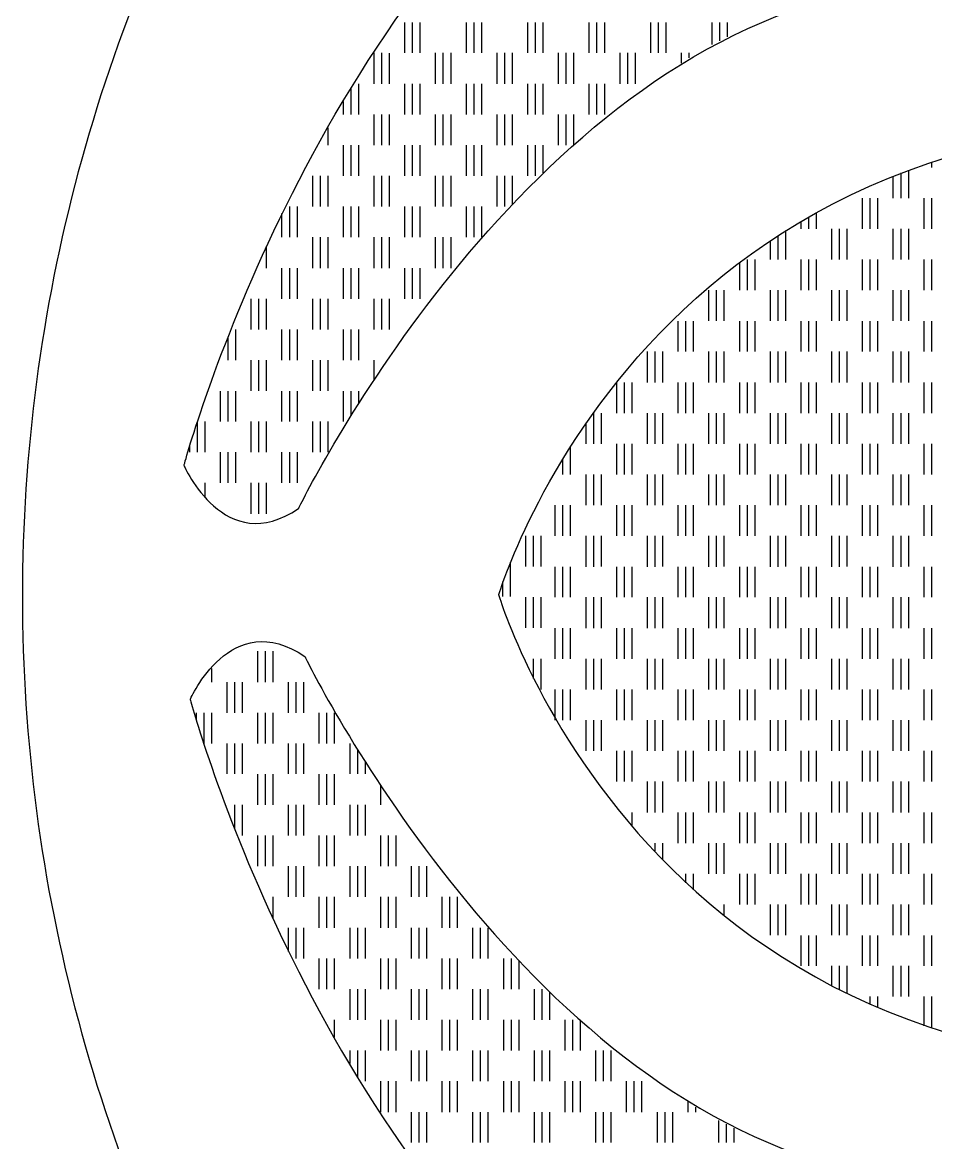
# Model space of a CAD drawing. Extents: x 5 to 365, y 4 to 206.
# Drawn here: x 5.51 to 35.22, y 129.32 to 165.79 of the extents above; entities that cross this region are included whole.
import ezdxf

# ---------------------------------------------------------------- set-up
doc = ezdxf.new("R2010")
doc.units = 0
doc.layers.add('Your_Design', color=7, linetype='CONTINUOUS')

msp = doc.modelspace()

# ---------------------------------------------------------------- linework, layer by layer
at = {"layer": 'Your_Design', "color": 1}
for points in [[(17.956118, 164.795525), (17.956118, 165.789716)], [(18.206117, 164.795525), (18.206117, 165.789716)], [(18.456117, 164.795525), (18.456117, 165.789716)], [(19.956117, 164.795525), (19.956117, 165.789716)], [(20.206117, 164.795525), (20.206117, 165.789716)], [(20.456116, 164.795525), (20.456116, 165.789716)], [(21.95612, 164.795525), (21.95612, 165.789716)], [(22.20612, 164.795525), (22.20612, 165.789716)], [(22.456119, 164.795525), (22.456119, 165.789716)], [(23.95612, 164.795525), (23.95612, 165.789716)], [(24.206119, 164.795525), (24.206119, 165.789716)], [(24.456119, 164.795525), (24.456119, 165.789716)], [(25.956119, 164.795525), (25.956119, 165.789712)], [(26.206119, 164.795525), (26.206119, 165.789712)], [(26.456118, 164.795525), (26.456118, 165.789712)], [(27.956119, 165.076159), (27.956119, 165.789712)], [(28.206118, 165.196428), (28.206118, 165.789712)], [(28.456118, 165.316701), (28.456118, 165.789712)], [(26.956121, 164.463698), (26.956121, 164.795525)], [(27.20612, 164.637424), (27.20612, 164.795525)], [(16.206121, 162.795525), (16.206121, 163.661887)], [(15.956122, 162.795525), (15.956122, 163.220894)], [(16.956123, 161.79371), (16.956123, 162.795525)], [(17.206123, 161.79371), (17.206123, 162.795525)], [(17.456122, 161.794709), (17.456122, 162.795525)], [(18.956119, 161.79371), (18.956119, 162.795525)], [(19.206119, 161.79371), (19.206119, 162.795525)], [(19.456118, 161.794709), (19.456118, 162.795525)], [(20.956119, 161.79371), (20.956119, 162.795525)], [(21.206118, 161.79371), (21.206118, 162.795525)], [(21.456118, 161.794709), (21.456118, 162.795525)], [(22.956122, 161.79371), (22.956122, 162.795525)], [(23.206121, 161.79371), (23.206121, 162.795525)], [(23.456121, 161.794709), (23.456121, 162.795525)], [(15.456123, 161.794709), (15.456123, 162.354532)], [(15.956122, 160.795525), (15.956122, 161.789706)], [(16.206121, 160.795525), (16.206121, 161.789706)], [(16.456121, 160.795525), (16.456121, 161.789706)], [(17.956118, 160.795525), (17.956118, 161.789706)], [(18.206117, 160.795525), (18.206117, 161.789706)], [(18.456117, 160.795525), (18.456117, 161.789706)], [(19.956117, 160.795525), (19.956117, 161.789706)], [(20.206117, 160.795525), (20.206117, 161.789706)], [(20.456116, 160.795525), (20.456116, 161.789706)], [(21.95612, 160.795525), (21.95612, 161.789706)], [(22.20612, 160.795525), (22.20612, 161.789706)], [(22.456119, 160.889072), (22.456119, 161.789706)], [(35.098846, 161.072361), (35.098846, 161.231361)], [(34.098844, 160.070542), (34.098844, 160.892822)], [(34.348844, 160.071541), (34.348844, 160.977866)], [(21.456118, 159.86234), (21.456118, 160.795522)], [(33.848845, 160.070542), (33.848845, 160.779428)], [(32.848843, 159.072361), (32.848843, 160.066542)], [(33.098843, 159.072361), (33.098843, 160.066542)], [(33.348842, 159.072361), (33.348842, 160.066542)], [(34.848846, 159.072361), (34.848846, 160.066542)], [(35.098846, 159.072361), (35.098846, 160.066542)], [(13.956122, 158.795522), (13.956122, 159.568346)], [(31.098843, 159.072361), (31.098843, 159.44288)], [(31.348843, 159.072361), (31.348843, 159.584623)], [(30.848844, 159.072361), (30.848844, 159.301141)], [(14.956124, 157.793704), (14.956124, 158.795522)], [(15.206123, 157.793704), (15.206123, 158.795522)], [(15.456123, 157.79471), (15.456123, 158.795522)], [(16.956123, 157.793704), (16.956123, 158.795522)], [(17.206123, 157.793704), (17.206123, 158.795522)], [(17.456122, 157.79471), (17.456122, 158.795522)], [(18.956119, 157.793704), (18.956119, 158.795522)], [(19.206119, 157.793704), (19.206119, 158.795522)], [(19.456118, 157.79471), (19.456118, 158.795522)], [(30.098849, 158.072353), (30.098849, 158.855022)], [(30.348848, 158.072353), (30.348848, 159.015659)], [(13.45612, 157.79471), (13.45612, 158.501524)], [(29.848849, 158.072353), (29.848849, 158.656584)], [(28.848848, 157.072355), (28.848848, 157.987309)], [(13.956122, 156.795516), (13.956122, 157.789704)], [(14.206122, 156.795516), (14.206122, 157.789704)], [(14.456121, 156.795516), (14.456121, 157.789704)], [(15.956122, 156.795516), (15.956122, 157.789704)], [(16.206121, 156.795516), (16.206121, 157.789704)], [(16.456121, 156.795516), (16.456121, 157.789704)], [(17.956118, 156.795516), (17.956118, 157.789704)], [(18.206117, 156.795516), (18.206117, 157.789704)], [(18.456117, 156.795516), (18.456117, 157.789704)], [(27.84885, 156.070536), (27.84885, 157.072355)], [(28.098849, 156.070536), (28.098849, 157.072355)], [(28.348849, 156.071542), (28.348849, 157.072355)], [(29.848849, 156.070536), (29.848849, 157.072355)], [(30.098849, 156.070536), (30.098849, 157.072355)], [(30.348848, 156.071542), (30.348848, 157.072355)], [(31.848845, 156.070547), (31.848845, 157.072362)], [(32.098845, 156.070547), (32.098845, 157.072362)], [(32.348844, 156.071542), (32.348844, 157.072362)], [(33.848845, 156.070547), (33.848845, 157.072362)], [(34.098844, 156.070547), (34.098844, 157.072362)], [(34.348844, 156.071542), (34.348844, 157.072362)], [(26.848848, 155.072348), (26.848848, 156.066536)], [(27.098848, 155.072348), (27.098848, 156.066536)], [(27.348847, 155.072348), (27.348847, 156.066536)], [(28.848848, 155.072348), (28.848848, 156.066536)], [(29.098847, 155.072348), (29.098847, 156.066536)], [(29.348847, 155.072348), (29.348847, 156.066536)], [(30.848844, 155.072355), (30.848844, 156.066546)], [(31.098843, 155.072355), (31.098843, 156.066546)], [(31.348843, 155.072355), (31.348843, 156.066546)], [(32.848843, 155.072355), (32.848843, 156.066546)], [(33.098843, 155.072355), (33.098843, 156.066546)], [(33.348842, 155.072355), (33.348842, 156.066546)], [(34.848846, 155.072355), (34.848846, 156.066546)], [(35.098846, 155.072355), (35.098846, 156.066546)], [(12.206119, 154.795516), (12.206119, 155.55498)], [(12.956121, 153.793702), (12.956121, 154.795516)], [(13.20612, 153.793702), (13.20612, 154.795516)], [(13.45612, 153.794707), (13.45612, 154.795516)], [(14.956124, 153.793709), (14.956124, 154.795516)], [(15.206123, 153.793709), (15.206123, 154.795516)], [(15.456123, 153.794707), (15.456123, 154.795516)], [(16.956123, 154.167875), (16.956123, 154.795516)], [(11.956119, 152.795513), (11.956119, 153.789708)], [(12.206119, 152.795513), (12.206119, 153.789708)], [(12.456118, 152.795513), (12.456118, 153.789708)], [(13.956122, 152.795513), (13.956122, 153.789708)], [(14.206122, 152.795513), (14.206122, 153.789708)], [(14.456121, 152.795513), (14.456121, 153.789708)], [(15.956122, 152.795513), (15.956122, 153.789708)], [(16.206121, 152.982605), (16.206121, 153.789708)], [(16.456121, 153.396869), (16.456121, 153.789708)], [(24.098847, 152.070541), (24.098847, 153.072352)], [(24.348846, 152.071539), (24.348846, 153.072352)], [(25.848847, 152.070541), (25.848847, 153.072352)], [(26.098846, 152.070541), (26.098846, 153.072352)], [(26.348846, 152.071539), (26.348846, 153.072352)], [(27.84885, 152.070541), (27.84885, 153.072352)], [(28.098849, 152.070541), (28.098849, 153.072352)], [(28.348849, 152.071539), (28.348849, 153.072352)], [(29.848849, 152.070541), (29.848849, 153.072352)], [(30.098849, 152.070541), (30.098849, 153.072352)], [(30.348848, 152.071539), (30.348848, 153.072352)], [(31.848845, 152.070544), (31.848845, 153.072352)], [(32.098845, 152.070544), (32.098845, 153.072352)], [(32.348844, 152.071546), (32.348844, 153.072352)], [(33.848845, 152.070544), (33.848845, 153.072352)], [(34.098844, 152.070544), (34.098844, 153.072352)], [(34.348844, 152.071546), (34.348844, 153.072352)], [(23.848847, 152.070541), (23.848847, 152.751074)], [(10.956121, 151.795522), (10.956121, 152.020439)], [(23.348845, 151.072353), (23.348845, 151.962594)], [(24.848845, 151.072353), (24.848845, 152.06654)], [(25.098845, 151.072353), (25.098845, 152.06654)], [(25.348844, 151.072353), (25.348844, 152.06654)], [(26.848848, 151.072353), (26.848848, 152.06654)], [(27.098848, 151.072353), (27.098848, 152.06654)], [(27.348847, 151.072353), (27.348847, 152.06654)], [(28.848848, 151.072353), (28.848848, 152.06654)], [(29.098847, 151.072353), (29.098847, 152.06654)], [(29.348847, 151.072353), (29.348847, 152.06654)], [(30.848844, 151.072356), (30.848844, 152.066544)], [(31.098843, 151.072356), (31.098843, 152.066544)], [(31.348843, 151.072356), (31.348843, 152.066544)], [(32.848843, 151.072356), (32.848843, 152.066544)], [(33.098843, 151.072356), (33.098843, 152.066544)], [(33.348842, 151.072356), (33.348842, 152.066544)], [(34.848846, 151.072356), (34.848846, 152.066544)], [(35.098846, 151.072356), (35.098846, 152.066544)], [(23.098845, 151.072353), (23.098845, 151.556268)], [(11.45612, 150.35597), (11.45612, 150.795517)], [(12.956121, 149.793706), (12.956121, 150.795517)], [(13.20612, 149.793706), (13.20612, 150.795517)], [(13.45612, 149.794704), (13.45612, 150.795517)], [(21.889304, 148.076204), (21.889304, 149.078019)], [(22.139304, 148.076204), (22.139304, 149.078019)], [(22.389303, 148.077206), (22.389303, 149.078019)], [(23.848847, 148.070542), (23.848847, 149.07235)], [(24.098847, 148.070542), (24.098847, 149.07235)], [(24.348846, 148.071537), (24.348846, 149.07235)], [(25.848847, 148.070542), (25.848847, 149.07235)], [(26.098846, 148.070542), (26.098846, 149.07235)], [(26.348846, 148.071537), (26.348846, 149.07235)], [(27.84885, 148.070542), (27.84885, 149.07235)], [(28.098849, 148.070542), (28.098849, 149.07235)], [(28.348849, 148.071537), (28.348849, 149.07235)], [(29.848849, 148.070542), (29.848849, 149.07235)], [(30.098849, 148.070542), (30.098849, 149.07235)], [(30.348848, 148.071537), (30.348848, 149.07235)], [(31.848845, 148.070542), (31.848845, 149.072357)], [(32.098845, 148.070542), (32.098845, 149.072357)], [(32.348844, 148.071544), (32.348844, 149.072357)], [(33.848845, 148.070542), (33.848845, 149.072357)], [(34.098844, 148.070542), (34.098844, 149.072357)], [(34.348844, 148.071544), (34.348844, 149.072357)], [(21.394763, 147.104612), (21.394763, 148.217999)], [(22.848846, 147.072354), (22.848846, 148.066541)], [(23.098845, 147.072354), (23.098845, 148.066541)], [(23.348845, 147.072354), (23.348845, 148.066541)], [(24.848845, 147.072354), (24.848845, 148.066541)], [(25.098845, 147.072354), (25.098845, 148.066541)], [(25.348844, 147.072354), (25.348844, 148.066541)], [(26.848848, 147.072354), (26.848848, 148.066541)], [(27.098848, 147.072354), (27.098848, 148.066541)], [(27.348847, 147.072354), (27.348847, 148.066541)], [(28.848848, 147.072354), (28.848848, 148.066541)], [(29.098847, 147.072354), (29.098847, 148.066541)], [(29.348847, 147.072354), (29.348847, 148.066541)], [(30.848844, 147.072354), (30.848844, 148.066541)], [(31.098843, 147.072354), (31.098843, 148.066541)], [(31.348843, 147.072354), (31.348843, 148.066541)], [(32.848843, 147.072354), (32.848843, 148.066541)], [(33.098843, 147.072354), (33.098843, 148.066541)], [(33.348842, 147.072354), (33.348842, 148.066541)], [(34.848846, 147.072354), (34.848846, 148.066541)], [(35.098846, 147.072354), (35.098846, 148.066541)], [(21.144763, 147.104612), (21.144763, 147.575443)], [(13.159123, 145.316801), (13.159123, 144.314989)], [(13.409122, 145.316801), (13.409122, 144.314989)], [(13.659122, 145.315806), (13.659122, 144.314989)], [(22.139018, 144.425617), (22.139018, 145.066537)], [(23.848847, 144.070539), (23.848847, 145.072354)], [(24.098847, 144.070539), (24.098847, 145.072354)], [(24.348846, 144.071541), (24.348846, 145.072354)], [(25.848847, 144.070539), (25.848847, 145.072354)], [(26.098846, 144.070539), (26.098846, 145.072354)], [(26.348846, 144.071541), (26.348846, 145.072354)], [(27.84885, 144.070539), (27.84885, 145.072354)], [(28.098849, 144.070539), (28.098849, 145.072354)], [(28.348849, 144.071541), (28.348849, 145.072354)], [(29.848849, 144.070539), (29.848849, 145.072354)], [(30.098849, 144.070539), (30.098849, 145.072354)], [(30.348848, 144.071541), (30.348848, 145.072354)], [(31.848845, 144.070539), (31.848845, 145.072354)], [(32.098845, 144.070539), (32.098845, 145.072354)], [(32.348844, 144.071541), (32.348844, 145.072354)], [(33.848845, 144.070539), (33.848845, 145.072354)], [(34.098844, 144.070539), (34.098844, 145.072354)], [(34.348844, 144.071541), (34.348844, 145.072354)], [(11.659122, 144.75454), (11.659122, 144.314989)], [(22.848846, 143.072351), (22.848846, 144.066539)], [(23.098845, 143.072351), (23.098845, 144.066539)], [(23.348845, 143.072351), (23.348845, 144.066539)], [(24.848845, 143.072351), (24.848845, 144.066539)], [(25.098845, 143.072351), (25.098845, 144.066539)], [(25.348844, 143.072351), (25.348844, 144.066539)], [(26.848848, 143.072351), (26.848848, 144.066539)], [(27.098848, 143.072351), (27.098848, 144.066539)], [(27.348847, 143.072351), (27.348847, 144.066539)], [(28.848848, 143.072351), (28.848848, 144.066539)], [(29.098847, 143.072351), (29.098847, 144.066539)], [(29.348847, 143.072351), (29.348847, 144.066539)], [(30.848844, 143.072351), (30.848844, 144.066539)], [(31.098843, 143.072351), (31.098843, 144.066539)], [(31.348843, 143.072351), (31.348843, 144.066539)], [(32.848843, 143.072351), (32.848843, 144.066539)], [(33.098843, 143.072351), (33.098843, 144.066539)], [(33.348842, 143.072351), (33.348842, 144.066539)], [(34.848846, 143.072351), (34.848846, 144.066539)], [(35.098846, 143.072351), (35.098846, 144.066539)], [(11.159123, 143.314984), (11.159123, 143.090067)], [(12.159121, 142.314993), (12.159121, 141.320799)], [(12.409121, 142.314993), (12.409121, 141.320799)], [(12.65912, 142.314993), (12.65912, 141.320799)], [(14.159125, 142.314993), (14.159125, 141.320799)], [(14.409124, 142.314993), (14.409124, 141.320799)], [(14.659124, 142.314993), (14.659124, 141.320799)], [(16.159124, 142.314993), (16.159124, 141.320799)], [(16.409124, 142.127905), (16.409124, 141.320799)], [(16.659123, 141.713638), (16.659123, 141.320799)], [(13.159123, 141.316809), (13.159123, 140.31499)], [(13.409122, 141.316809), (13.409122, 140.31499)], [(13.659122, 141.315803), (13.659122, 140.31499)], [(15.159126, 141.316798), (15.159126, 140.31499)], [(15.409126, 141.316798), (15.409126, 140.31499)], [(15.659125, 141.315803), (15.659125, 140.31499)], [(17.159126, 140.942631), (17.159126, 140.31499)], [(25.848847, 140.070537), (25.848847, 141.072355)], [(26.098846, 140.070537), (26.098846, 141.072355)], [(26.348846, 140.071542), (26.348846, 141.072355)], [(27.84885, 140.070537), (27.84885, 141.072355)], [(28.098849, 140.070537), (28.098849, 141.072355)], [(28.348849, 140.071542), (28.348849, 141.072355)], [(29.848849, 140.070537), (29.848849, 141.072355)], [(30.098849, 140.070537), (30.098849, 141.072355)], [(30.348848, 140.071542), (30.348848, 141.072355)], [(31.848845, 140.070537), (31.848845, 141.072355)], [(32.098845, 140.070537), (32.098845, 141.072355)], [(32.348844, 140.071542), (32.348844, 141.072355)], [(33.848845, 140.070537), (33.848845, 141.072355)], [(34.098844, 140.070537), (34.098844, 141.072355)], [(34.348844, 140.071542), (34.348844, 141.072355)], [(12.409121, 140.31499), (12.409121, 139.55553)], [(25.348844, 139.610966), (25.348844, 140.066536)], [(26.848848, 139.072348), (26.848848, 140.066536)], [(27.098848, 139.072348), (27.098848, 140.066536)], [(27.348847, 139.072348), (27.348847, 140.066536)], [(28.848848, 139.072348), (28.848848, 140.066536)], [(29.098847, 139.072348), (29.098847, 140.066536)], [(29.348847, 139.072348), (29.348847, 140.066536)], [(30.848844, 139.072348), (30.848844, 140.066536)], [(31.098843, 139.072348), (31.098843, 140.066536)], [(31.348843, 139.072348), (31.348843, 140.066536)], [(32.848843, 139.072348), (32.848843, 140.066536)], [(33.098843, 139.072348), (33.098843, 140.066536)], [(33.348842, 139.072348), (33.348842, 140.066536)], [(34.848846, 139.072348), (34.848846, 140.066536)], [(35.098846, 139.072348), (35.098846, 140.066536)], [(26.098846, 138.818856), (26.098846, 139.072348)], [(26.348846, 138.535371), (26.348846, 139.072348)], [(14.159125, 138.314987), (14.159125, 137.3208)], [(14.409124, 138.314987), (14.409124, 137.3208)], [(14.659124, 138.314987), (14.659124, 137.3208)], [(16.159124, 138.314987), (16.159124, 137.3208)], [(16.409124, 138.314987), (16.409124, 137.3208)], [(16.659123, 138.314987), (16.659123, 137.3208)], [(18.15912, 138.314987), (18.15912, 137.3208)], [(18.40912, 138.314987), (18.40912, 137.3208)], [(18.659119, 138.314987), (18.659119, 137.3208)], [(27.098848, 137.781055), (27.098848, 138.07235)], [(27.348847, 137.544824), (27.348847, 138.07235)], [(13.659122, 137.315794), (13.659122, 136.608982)], [(15.159126, 137.316799), (15.159126, 136.314988)], [(15.409126, 137.316799), (15.409126, 136.314988)], [(15.659125, 137.315794), (15.659125, 136.314988)], [(17.159126, 137.316799), (17.159126, 136.314988)], [(17.409125, 137.316799), (17.409125, 136.314988)], [(17.659125, 137.315794), (17.659125, 136.314988)], [(19.159122, 137.316799), (19.159122, 136.314988)], [(19.409121, 137.316799), (19.409121, 136.314988)], [(19.659121, 137.315794), (19.659121, 136.314988)], [(28.348849, 136.704645), (28.348849, 137.072352)], [(29.848849, 136.070538), (29.848849, 137.072352)], [(30.098849, 136.070538), (30.098849, 137.072352)], [(30.348848, 136.071539), (30.348848, 137.072352)], [(31.848845, 136.070538), (31.848845, 137.072352)], [(32.098845, 136.070538), (32.098845, 137.072352)], [(32.348844, 136.071539), (32.348844, 137.072352)], [(33.848845, 136.070538), (33.848845, 137.072352)], [(34.098844, 136.070538), (34.098844, 137.072352)], [(34.348844, 136.071539), (34.348844, 137.072352)], [(14.159125, 136.314988), (14.159125, 135.542165)], [(30.848844, 135.07236), (30.848844, 136.066537)], [(31.098843, 135.07236), (31.098843, 136.066537)], [(31.348843, 135.07236), (31.348843, 136.066537)], [(32.848843, 135.072349), (32.848843, 136.066537)], [(33.098843, 135.072349), (33.098843, 136.066537)], [(33.348842, 135.072349), (33.348842, 136.066537)], [(34.848846, 135.072349), (34.848846, 136.066537)], [(35.098846, 135.072349), (35.098846, 136.066537)], [(21.65912, 135.24817), (21.65912, 134.314985)], [(31.848845, 134.412531), (31.848845, 135.07236)], [(32.098845, 134.299142), (32.098845, 135.07236)], [(32.348844, 134.176297), (32.348844, 135.072349)], [(16.159124, 134.314985), (16.159124, 133.320804)], [(16.409124, 134.314985), (16.409124, 133.320804)], [(16.659123, 134.314985), (16.659123, 133.320804)], [(18.15912, 134.314985), (18.15912, 133.320804)], [(18.40912, 134.314985), (18.40912, 133.320804)], [(18.659119, 134.314985), (18.659119, 133.320804)], [(20.15912, 134.314985), (20.15912, 133.320804)], [(20.409119, 134.314985), (20.409119, 133.320804)], [(20.659119, 134.314985), (20.659119, 133.320804)], [(22.159123, 134.314985), (22.159123, 133.320804)], [(22.409122, 134.314985), (22.409122, 133.320804)], [(22.659122, 134.221439), (22.659122, 133.320804)], [(33.098843, 133.828307), (33.098843, 134.072351)], [(33.348842, 133.71491), (33.348842, 134.072351)], [(34.848846, 133.119597), (34.848846, 134.072351)], [(15.659125, 133.315802), (15.659125, 132.755975)], [(17.159126, 133.316797), (17.159126, 132.314985)], [(17.409125, 133.316797), (17.409125, 132.314985)], [(17.659125, 133.315802), (17.659125, 132.314985)], [(19.159122, 133.316797), (19.159122, 132.314985)], [(19.409121, 133.316797), (19.409121, 132.314985)], [(19.659121, 133.315802), (19.659121, 132.314985)], [(21.159121, 133.316797), (21.159121, 132.314985)], [(21.409121, 133.316797), (21.409121, 132.314985)], [(21.65912, 133.315802), (21.65912, 132.314985)], [(23.159124, 133.316797), (23.159124, 132.314985)], [(23.409124, 133.316797), (23.409124, 132.314985)], [(23.659123, 133.315802), (23.659123, 132.314985)], [(16.159124, 132.314985), (16.159124, 131.889613)], [(16.409124, 132.314985), (16.409124, 131.448623)], [(27.159123, 130.646812), (27.159123, 130.314982)], [(18.15912, 130.314982), (18.15912, 129.320794)], [(18.40912, 130.314982), (18.40912, 129.320794)], [(18.659119, 130.314982), (18.659119, 129.320794)], [(20.15912, 130.314982), (20.15912, 129.320794)], [(20.409119, 130.314982), (20.409119, 129.320794)], [(20.659119, 130.314982), (20.659119, 129.320794)], [(22.159123, 130.314982), (22.159123, 129.320794)], [(22.409122, 130.314982), (22.409122, 129.320794)], [(22.659122, 130.314982), (22.659122, 129.320794)], [(24.159122, 130.314982), (24.159122, 129.320794)], [(24.409122, 130.314982), (24.409122, 129.320794)], [(24.659121, 130.314982), (24.659121, 129.320794)], [(26.159122, 130.314982), (26.159122, 129.320794)], [(26.409121, 130.314982), (26.409121, 129.320794)], [(26.659121, 130.314982), (26.659121, 129.320794)], [(27.409123, 130.473087), (27.409123, 130.314982)], [(28.159121, 130.034351), (28.159121, 129.320794)], [(28.409121, 129.914082), (28.409121, 129.320794)], [(28.65912, 129.793806), (28.65912, 129.320794)]]:
    msp.add_lwpolyline(points, dxfattribs=at)
at = {"layer": 'Your_Design', "color": 5}
for points in [[(12.662403, 173.801896), (7.974903, 165.684706), (5.510103, 156.473766), (5.510103, 147.102677)], [(5.509903, 147.102677), (5.509903, 137.727677), (7.978803, 128.520647), (12.662403, 120.403457)]]:
    msp.add_open_spline(points, degree=3, dxfattribs=at)
at = {"layer": 'Your_Design', "color": 1}
for points in [[(10.767133, 151.359183), (10.767133, 151.359183), (14.332041, 164.750897), (23.498947, 172.339536)], [(14.498262, 149.968863), (14.498262, 149.968863), (20.834106, 163.042057), (30.968275, 166.313263)], [(16.956123, 163.795523), (16.956123, 164.764272), (16.956123, 164.795525), (16.956123, 164.795525)], [(17.206123, 163.795523), (17.206123, 164.764272), (17.206123, 164.795525), (17.206123, 164.795525)], [(17.456122, 163.795523), (17.456122, 164.764272), (17.456122, 164.795514), (17.456122, 164.795514)], [(18.956119, 163.795523), (18.956119, 164.764275), (18.956119, 164.795525), (18.956119, 164.795525)], [(19.206119, 163.795523), (19.206119, 164.764275), (19.206119, 164.795525), (19.206119, 164.795525)], [(19.456118, 163.795523), (19.456118, 164.764275), (19.456118, 164.795517), (19.456118, 164.795517)], [(20.956119, 163.795523), (20.956119, 164.764275), (20.956119, 164.795525), (20.956119, 164.795525)], [(21.012446, 147.14746), (21.012446, 147.14746), (26.162747, 164.849359), (47.450653, 162.217991)], [(21.206118, 163.795523), (21.206118, 164.764275), (21.206118, 164.795525), (21.206118, 164.795525)], [(21.456118, 163.795523), (21.456118, 164.764275), (21.456118, 164.795517), (21.456118, 164.795517)], [(22.956122, 163.795523), (22.956122, 164.764275), (22.956122, 164.795525), (22.956122, 164.795525)], [(23.206121, 163.795523), (23.206121, 164.764275), (23.206121, 164.795525), (23.206121, 164.795525)], [(23.456121, 163.795523), (23.456121, 164.764275), (23.456121, 164.795517), (23.456121, 164.795517)], [(24.956121, 163.795523), (24.956121, 164.764275), (24.956121, 164.795525), (24.956121, 164.795525)], [(25.206121, 163.795523), (25.206121, 164.764275), (25.206121, 164.795525), (25.206121, 164.795525)], [(25.45612, 163.795523), (25.45612, 164.764275), (25.45612, 164.795517), (25.45612, 164.795517)], [(16.456121, 162.795525), (16.456121, 163.764277), (16.456121, 163.795523), (16.456121, 163.795523)], [(17.956118, 162.795525), (17.956118, 163.764277), (17.956118, 163.795527), (17.956118, 163.795527)], [(18.206117, 162.795525), (18.206117, 163.764274), (18.206117, 163.795527), (18.206117, 163.795527)], [(18.456117, 162.795525), (18.456117, 163.764277), (18.456117, 163.795527), (18.456117, 163.795527)], [(19.956117, 162.795525), (19.956117, 163.764277), (19.956117, 163.795527), (19.956117, 163.795527)], [(20.206117, 162.795525), (20.206117, 163.764274), (20.206117, 163.795527), (20.206117, 163.795527)], [(20.456116, 162.795525), (20.456116, 163.764277), (20.456116, 163.795527), (20.456116, 163.795527)], [(21.95612, 162.795525), (21.95612, 163.764277), (21.95612, 163.795527), (21.95612, 163.795527)], [(22.20612, 162.795525), (22.20612, 163.764274), (22.20612, 163.795527), (22.20612, 163.795527)], [(22.456119, 162.795525), (22.456119, 163.764277), (22.456119, 163.795527), (22.456119, 163.795527)], [(23.95612, 162.795525), (23.95612, 163.764277), (23.95612, 163.795527), (23.95612, 163.795527)], [(24.206119, 162.795525), (24.206119, 163.764274), (24.206119, 163.795527), (24.206119, 163.795527)], [(24.456119, 162.795525), (24.456119, 163.764277), (24.456119, 163.795527), (24.456119, 163.795527)], [(14.956124, 159.795524), (14.956124, 160.764269), (14.956124, 160.795525), (14.956124, 160.795525)], [(15.206123, 159.795524), (15.206123, 160.764269), (15.206123, 160.795525), (15.206123, 160.795525)], [(15.456123, 159.795524), (15.456123, 160.764269), (15.456123, 160.795522), (15.456123, 160.795522)], [(16.956123, 159.795524), (16.956123, 160.764269), (16.956123, 160.795525), (16.956123, 160.795525)], [(17.206123, 159.795524), (17.206123, 160.764269), (17.206123, 160.795525), (17.206123, 160.795525)], [(17.456122, 159.795524), (17.456122, 160.764269), (17.456122, 160.795522), (17.456122, 160.795522)], [(18.956119, 159.795524), (18.956119, 160.764269), (18.956119, 160.795525), (18.956119, 160.795525)], [(19.206119, 159.795524), (19.206119, 160.764269), (19.206119, 160.795525), (19.206119, 160.795525)], [(19.456118, 159.795524), (19.456118, 160.764269), (19.456118, 160.795522), (19.456118, 160.795522)], [(20.956119, 159.795524), (20.956119, 160.764269), (20.956119, 160.795525), (20.956119, 160.795525)], [(21.206118, 159.795524), (21.206118, 160.764269), (21.206118, 160.795525), (21.206118, 160.795525)], [(14.206122, 158.795522), (14.206122, 159.764268), (14.206122, 159.795524), (14.206122, 159.795524)], [(14.456121, 158.795522), (14.456121, 159.764268), (14.456121, 159.795524), (14.456121, 159.795524)], [(15.956122, 158.795522), (15.956122, 159.764268), (15.956122, 159.795524), (15.956122, 159.795524)], [(16.206121, 158.795522), (16.206121, 159.764268), (16.206121, 159.795524), (16.206121, 159.795524)], [(16.456121, 158.795522), (16.456121, 159.764268), (16.456121, 159.795524), (16.456121, 159.795524)], [(17.956118, 158.795522), (17.956118, 159.764268), (17.956118, 159.795524), (17.956118, 159.795524)], [(18.206117, 158.795522), (18.206117, 159.764268), (18.206117, 159.795524), (18.206117, 159.795524)], [(18.456117, 158.795522), (18.456117, 159.764268), (18.456117, 159.795524), (18.456117, 159.795524)], [(19.956117, 158.795522), (19.956117, 159.764268), (19.956117, 159.795524), (19.956117, 159.795524)], [(20.206117, 158.795522), (20.206117, 159.764268), (20.206117, 159.795524), (20.206117, 159.795524)], [(20.456116, 158.795522), (20.456116, 159.764268), (20.456116, 159.795524), (20.456116, 159.795524)], [(31.848845, 158.07236), (31.848845, 159.041109), (31.848845, 159.072361), (31.848845, 159.072361)], [(32.098845, 158.07236), (32.098845, 159.041109), (32.098845, 159.072361), (32.098845, 159.072361)], [(32.348844, 158.07236), (32.348844, 159.041109), (32.348844, 159.072358), (32.348844, 159.072358)], [(33.848845, 158.07236), (33.848845, 159.041109), (33.848845, 159.072361), (33.848845, 159.072361)], [(34.098844, 158.07236), (34.098844, 159.041109), (34.098844, 159.072361), (34.098844, 159.072361)], [(34.348844, 158.07236), (34.348844, 159.041109), (34.348844, 159.072358), (34.348844, 159.072358)], [(29.098847, 157.072355), (29.098847, 158.0411), (29.098847, 158.072353), (29.098847, 158.072353)], [(29.348847, 157.072355), (29.348847, 158.041107), (29.348847, 158.072353), (29.348847, 158.072353)], [(30.848844, 157.072362), (30.848844, 158.041111), (30.848844, 158.07236), (30.848844, 158.07236)], [(31.098843, 157.072362), (31.098843, 158.041107), (31.098843, 158.07236), (31.098843, 158.07236)], [(31.348843, 157.072362), (31.348843, 158.041111), (31.348843, 158.07236), (31.348843, 158.07236)], [(32.848843, 157.072362), (32.848843, 158.041111), (32.848843, 158.07236), (32.848843, 158.07236)], [(33.098843, 157.072362), (33.098843, 158.041107), (33.098843, 158.07236), (33.098843, 158.07236)], [(33.348842, 157.072362), (33.348842, 158.041111), (33.348842, 158.07236), (33.348842, 158.07236)], [(34.848846, 157.072362), (34.848846, 158.041111), (34.848846, 158.07236), (34.848846, 158.07236)], [(35.098846, 157.072362), (35.098846, 158.041107), (35.098846, 158.07236), (35.098846, 158.07236)], [(12.956121, 155.795518), (12.956121, 156.764263), (12.956121, 156.795516), (12.956121, 156.795516)], [(13.20612, 155.795518), (13.20612, 156.764263), (13.20612, 156.795516), (13.20612, 156.795516)], [(13.45612, 155.795518), (13.45612, 156.764263), (13.45612, 156.795516), (13.45612, 156.795516)], [(14.956124, 155.795518), (14.956124, 156.764263), (14.956124, 156.795516), (14.956124, 156.795516)], [(15.206123, 155.795518), (15.206123, 156.764263), (15.206123, 156.795516), (15.206123, 156.795516)], [(15.456123, 155.795518), (15.456123, 156.764263), (15.456123, 156.795516), (15.456123, 156.795516)], [(16.956123, 155.795518), (16.956123, 156.764263), (16.956123, 156.795516), (16.956123, 156.795516)], [(17.206123, 155.795518), (17.206123, 156.764263), (17.206123, 156.795516), (17.206123, 156.795516)], [(17.456122, 155.795518), (17.456122, 156.764263), (17.456122, 156.795516), (17.456122, 156.795516)], [(12.456118, 154.795516), (12.456118, 155.764276), (12.456118, 155.795518), (12.456118, 155.795518)], [(13.956122, 154.795516), (13.956122, 155.764276), (13.956122, 155.795518), (13.956122, 155.795518)], [(14.206122, 154.795516), (14.206122, 155.764272), (14.206122, 155.795518), (14.206122, 155.795518)], [(14.456121, 154.795516), (14.456121, 155.764276), (14.456121, 155.795518), (14.456121, 155.795518)], [(15.956122, 154.795516), (15.956122, 155.764276), (15.956122, 155.795518), (15.956122, 155.795518)], [(16.206121, 154.795516), (16.206121, 155.764272), (16.206121, 155.795518), (16.206121, 155.795518)], [(16.456121, 154.795516), (16.456121, 155.764276), (16.456121, 155.795518), (16.456121, 155.795518)], [(25.848847, 154.07235), (25.848847, 155.041096), (25.848847, 155.072348), (25.848847, 155.072348)], [(26.098846, 154.07235), (26.098846, 155.041096), (26.098846, 155.072348), (26.098846, 155.072348)], [(26.348846, 154.07235), (26.348846, 155.041096), (26.348846, 155.072348), (26.348846, 155.072348)], [(27.84885, 154.07235), (27.84885, 155.041096), (27.84885, 155.072348), (27.84885, 155.072348)], [(28.098849, 154.07235), (28.098849, 155.041096), (28.098849, 155.072348), (28.098849, 155.072348)], [(28.348849, 154.07235), (28.348849, 155.041096), (28.348849, 155.072348), (28.348849, 155.072348)], [(29.848849, 154.07235), (29.848849, 155.041096), (29.848849, 155.072348), (29.848849, 155.072348)], [(30.098849, 154.07235), (30.098849, 155.041096), (30.098849, 155.072348), (30.098849, 155.072348)], [(30.348848, 154.07235), (30.348848, 155.041096), (30.348848, 155.072348), (30.348848, 155.072348)], [(31.848845, 154.072357), (31.848845, 155.041103), (31.848845, 155.072355), (31.848845, 155.072355)], [(32.098845, 154.072357), (32.098845, 155.041103), (32.098845, 155.072355), (32.098845, 155.072355)], [(32.348844, 154.072357), (32.348844, 155.041103), (32.348844, 155.072348), (32.348844, 155.072348)], [(33.848845, 154.072357), (33.848845, 155.041103), (33.848845, 155.072355), (33.848845, 155.072355)], [(34.098844, 154.072357), (34.098844, 155.041103), (34.098844, 155.072355), (34.098844, 155.072355)], [(34.348844, 154.072357), (34.348844, 155.041103), (34.348844, 155.072348), (34.348844, 155.072348)], [(24.848845, 153.072352), (24.848845, 154.041105), (24.848845, 154.07235), (24.848845, 154.07235)], [(25.098845, 153.072352), (25.098845, 154.041098), (25.098845, 154.07235), (25.098845, 154.07235)], [(25.348844, 153.072352), (25.348844, 154.041105), (25.348844, 154.07235), (25.348844, 154.07235)], [(26.848848, 153.072352), (26.848848, 154.041105), (26.848848, 154.07235), (26.848848, 154.07235)], [(27.098848, 153.072352), (27.098848, 154.041098), (27.098848, 154.07235), (27.098848, 154.07235)], [(27.348847, 153.072352), (27.348847, 154.041105), (27.348847, 154.07235), (27.348847, 154.07235)], [(28.848848, 153.072352), (28.848848, 154.041105), (28.848848, 154.07235), (28.848848, 154.07235)], [(29.098847, 153.072352), (29.098847, 154.041098), (29.098847, 154.07235), (29.098847, 154.07235)], [(29.348847, 153.072352), (29.348847, 154.041105), (29.348847, 154.07235), (29.348847, 154.07235)], [(30.848844, 153.072352), (30.848844, 154.041108), (30.848844, 154.072357), (30.848844, 154.072357)], [(31.098843, 153.072352), (31.098843, 154.041105), (31.098843, 154.072357), (31.098843, 154.072357)], [(31.348843, 153.072352), (31.348843, 154.041108), (31.348843, 154.072357), (31.348843, 154.072357)], [(32.848843, 153.072352), (32.848843, 154.041108), (32.848843, 154.072357), (32.848843, 154.072357)], [(33.098843, 153.072352), (33.098843, 154.041105), (33.098843, 154.072357), (33.098843, 154.072357)], [(33.348842, 153.072352), (33.348842, 154.041108), (33.348842, 154.072357), (33.348842, 154.072357)], [(34.848846, 153.072352), (34.848846, 154.041108), (34.848846, 154.072357), (34.848846, 154.072357)], [(35.098846, 153.072352), (35.098846, 154.041105), (35.098846, 154.072357), (35.098846, 154.072357)], [(11.206121, 151.795522), (11.206121, 152.764268), (11.206121, 152.79552), (11.206121, 152.79552)], [(11.45612, 151.795522), (11.45612, 152.764268), (11.45612, 152.795513), (11.45612, 152.795513)], [(12.956121, 151.795515), (12.956121, 152.764268), (12.956121, 152.79552), (12.956121, 152.79552)], [(13.20612, 151.795515), (13.20612, 152.764268), (13.20612, 152.79552), (13.20612, 152.79552)], [(13.45612, 151.795515), (13.45612, 152.764268), (13.45612, 152.795513), (13.45612, 152.795513)], [(14.956124, 151.795522), (14.956124, 152.764268), (14.956124, 152.79552), (14.956124, 152.79552)], [(15.206123, 151.795522), (15.206123, 152.764268), (15.206123, 152.79552), (15.206123, 152.79552)], [(15.456123, 151.795522), (15.456123, 152.764268), (15.456123, 152.795513), (15.456123, 152.795513)], [(11.956119, 150.795517), (11.956119, 151.76427), (11.956119, 151.795522), (11.956119, 151.795522)], [(12.206119, 150.795517), (12.206119, 151.764263), (12.206119, 151.795515), (12.206119, 151.795515)], [(12.456118, 150.795517), (12.456118, 151.76427), (12.456118, 151.795515), (12.456118, 151.795515)], [(13.956122, 150.795517), (13.956122, 151.76427), (13.956122, 151.795522), (13.956122, 151.795522)], [(14.206122, 150.795517), (14.206122, 151.76427), (14.206122, 151.795522), (14.206122, 151.795522)], [(14.456121, 150.795517), (14.456121, 151.76427), (14.456121, 151.795515), (14.456121, 151.795515)], [(10.767133, 151.359183), (10.767133, 151.359183), (12.098669, 148.322798), (14.498262, 149.968863)], [(23.848847, 150.072355), (23.848847, 151.0411), (23.848847, 151.072353), (23.848847, 151.072353)], [(24.098847, 150.072355), (24.098847, 151.0411), (24.098847, 151.072353), (24.098847, 151.072353)], [(24.348846, 150.072355), (24.348846, 151.0411), (24.348846, 151.072346), (24.348846, 151.072346)], [(25.848847, 150.072355), (25.848847, 151.0411), (25.848847, 151.072353), (25.848847, 151.072353)], [(26.098846, 150.072355), (26.098846, 151.0411), (26.098846, 151.072353), (26.098846, 151.072353)], [(26.348846, 150.072355), (26.348846, 151.0411), (26.348846, 151.072346), (26.348846, 151.072346)], [(27.84885, 150.072355), (27.84885, 151.0411), (27.84885, 151.072353), (27.84885, 151.072353)], [(28.098849, 150.072355), (28.098849, 151.0411), (28.098849, 151.072353), (28.098849, 151.072353)], [(28.348849, 150.072355), (28.348849, 151.0411), (28.348849, 151.072346), (28.348849, 151.072346)], [(29.848849, 150.072355), (29.848849, 151.0411), (29.848849, 151.072353), (29.848849, 151.072353)], [(30.098849, 150.072355), (30.098849, 151.0411), (30.098849, 151.072353), (30.098849, 151.072353)], [(30.348848, 150.072355), (30.348848, 151.0411), (30.348848, 151.072346), (30.348848, 151.072346)], [(31.848845, 150.072358), (31.848845, 151.041104), (31.848845, 151.072356), (31.848845, 151.072356)], [(32.098845, 150.072358), (32.098845, 151.041104), (32.098845, 151.072356), (32.098845, 151.072356)], [(32.348844, 150.072358), (32.348844, 151.041104), (32.348844, 151.072353), (32.348844, 151.072353)], [(33.848845, 150.072358), (33.848845, 151.041104), (33.848845, 151.072356), (33.848845, 151.072356)], [(34.098844, 150.072358), (34.098844, 151.041104), (34.098844, 151.072356), (34.098844, 151.072356)], [(34.348844, 150.072358), (34.348844, 151.041104), (34.348844, 151.072353), (34.348844, 151.072353)], [(22.848846, 149.07235), (22.848846, 150.041102), (22.848846, 150.072355), (22.848846, 150.072355)], [(23.098845, 149.07235), (23.098845, 150.041102), (23.098845, 150.072355), (23.098845, 150.072355)], [(23.348845, 149.07235), (23.348845, 150.041102), (23.348845, 150.072348), (23.348845, 150.072348)], [(24.848845, 149.07235), (24.848845, 150.041102), (24.848845, 150.072355), (24.848845, 150.072355)], [(25.098845, 149.07235), (25.098845, 150.041102), (25.098845, 150.072355), (25.098845, 150.072355)], [(25.348844, 149.07235), (25.348844, 150.041102), (25.348844, 150.072348), (25.348844, 150.072348)], [(26.848848, 149.07235), (26.848848, 150.041102), (26.848848, 150.072355), (26.848848, 150.072355)], [(27.098848, 149.07235), (27.098848, 150.041102), (27.098848, 150.072355), (27.098848, 150.072355)], [(27.348847, 149.07235), (27.348847, 150.041102), (27.348847, 150.072348), (27.348847, 150.072348)], [(28.848848, 149.07235), (28.848848, 150.041102), (28.848848, 150.072355), (28.848848, 150.072355)], [(29.098847, 149.07235), (29.098847, 150.041102), (29.098847, 150.072355), (29.098847, 150.072355)], [(29.348847, 149.07235), (29.348847, 150.041102), (29.348847, 150.072348), (29.348847, 150.072348)], [(30.848844, 149.072357), (30.848844, 150.041106), (30.848844, 150.072358), (30.848844, 150.072358)], [(31.098843, 149.072357), (31.098843, 150.041106), (31.098843, 150.072358), (31.098843, 150.072358)], [(31.348843, 149.072357), (31.348843, 150.041106), (31.348843, 150.072355), (31.348843, 150.072355)], [(32.848843, 149.072357), (32.848843, 150.041106), (32.848843, 150.072358), (32.848843, 150.072358)], [(33.098843, 149.072357), (33.098843, 150.041106), (33.098843, 150.072358), (33.098843, 150.072358)], [(33.348842, 149.072357), (33.348842, 150.041106), (33.348842, 150.072355), (33.348842, 150.072355)], [(34.848846, 149.072357), (34.848846, 150.041106), (34.848846, 150.072358), (34.848846, 150.072358)], [(35.098846, 149.072357), (35.098846, 150.041106), (35.098846, 150.072358), (35.098846, 150.072358)], [(21.012446, 147.14746), (21.012446, 147.14746), (26.162747, 129.445565), (47.45065, 132.076933)], [(21.889304, 146.078018), (21.889304, 147.046763), (21.889304, 147.078016), (21.889304, 147.078016)], [(22.139304, 146.078018), (22.139304, 147.046763), (22.139304, 147.078016), (22.139304, 147.078016)], [(22.389303, 146.078018), (22.389303, 147.046763), (22.389303, 147.078012), (22.389303, 147.078012)], [(23.848847, 146.072352), (23.848847, 147.041101), (23.848847, 147.072354), (23.848847, 147.072354)], [(24.098847, 146.072352), (24.098847, 147.041101), (24.098847, 147.072354), (24.098847, 147.072354)], [(24.348846, 146.072352), (24.348846, 147.041101), (24.348846, 147.072343), (24.348846, 147.072343)], [(25.848847, 146.072352), (25.848847, 147.041101), (25.848847, 147.072354), (25.848847, 147.072354)], [(26.098846, 146.072352), (26.098846, 147.041101), (26.098846, 147.072354), (26.098846, 147.072354)], [(26.348846, 146.072352), (26.348846, 147.041101), (26.348846, 147.072343), (26.348846, 147.072343)], [(27.84885, 146.072352), (27.84885, 147.041101), (27.84885, 147.072354), (27.84885, 147.072354)], [(28.098849, 146.072352), (28.098849, 147.041101), (28.098849, 147.072354), (28.098849, 147.072354)], [(28.348849, 146.072352), (28.348849, 147.041101), (28.348849, 147.072343), (28.348849, 147.072343)], [(29.848849, 146.072352), (29.848849, 147.041101), (29.848849, 147.072354), (29.848849, 147.072354)], [(30.098849, 146.072352), (30.098849, 147.041101), (30.098849, 147.072354), (30.098849, 147.072354)], [(30.348848, 146.072352), (30.348848, 147.041101), (30.348848, 147.072343), (30.348848, 147.072343)], [(31.848845, 146.072356), (31.848845, 147.041101), (31.848845, 147.072354), (31.848845, 147.072354)], [(32.098845, 146.072356), (32.098845, 147.041101), (32.098845, 147.072354), (32.098845, 147.072354)], [(32.348844, 146.072356), (32.348844, 147.041101), (32.348844, 147.07235), (32.348844, 147.07235)], [(33.848845, 146.072356), (33.848845, 147.041101), (33.848845, 147.072354), (33.848845, 147.072354)], [(34.098844, 146.072356), (34.098844, 147.041101), (34.098844, 147.072354), (34.098844, 147.072354)], [(34.348844, 146.072356), (34.348844, 147.041101), (34.348844, 147.07235), (34.348844, 147.07235)], [(10.970136, 143.751308), (10.970136, 143.751308), (12.301672, 146.787693), (14.701265, 145.141628)], [(22.848846, 145.072354), (22.848846, 146.041103), (22.848846, 146.072352), (22.848846, 146.072352)], [(23.098845, 145.072354), (23.098845, 146.041099), (23.098845, 146.072352), (23.098845, 146.072352)], [(23.348845, 145.072354), (23.348845, 146.041103), (23.348845, 146.072352), (23.348845, 146.072352)], [(24.848845, 145.072354), (24.848845, 146.041103), (24.848845, 146.072352), (24.848845, 146.072352)], [(25.098845, 145.072354), (25.098845, 146.041099), (25.098845, 146.072352), (25.098845, 146.072352)], [(25.348844, 145.072354), (25.348844, 146.041103), (25.348844, 146.072352), (25.348844, 146.072352)], [(26.848848, 145.072354), (26.848848, 146.041103), (26.848848, 146.072352), (26.848848, 146.072352)], [(27.098848, 145.072354), (27.098848, 146.041099), (27.098848, 146.072352), (27.098848, 146.072352)], [(27.348847, 145.072354), (27.348847, 146.041103), (27.348847, 146.072352), (27.348847, 146.072352)], [(28.848848, 145.072354), (28.848848, 146.041103), (28.848848, 146.072352), (28.848848, 146.072352)], [(29.098847, 145.072354), (29.098847, 146.041099), (29.098847, 146.072352), (29.098847, 146.072352)], [(29.348847, 145.072354), (29.348847, 146.041103), (29.348847, 146.072352), (29.348847, 146.072352)], [(30.848844, 145.072354), (30.848844, 146.04111), (30.848844, 146.072356), (30.848844, 146.072356)], [(31.098843, 145.072354), (31.098843, 146.041103), (31.098843, 146.072356), (31.098843, 146.072356)], [(31.348843, 145.072354), (31.348843, 146.04111), (31.348843, 146.072356), (31.348843, 146.072356)], [(32.848843, 145.072354), (32.848843, 146.04111), (32.848843, 146.072356), (32.848843, 146.072356)], [(33.098843, 145.072354), (33.098843, 146.041103), (33.098843, 146.072356), (33.098843, 146.072356)], [(33.348842, 145.072354), (33.348842, 146.04111), (33.348842, 146.072356), (33.348842, 146.072356)], [(34.848846, 145.072354), (34.848846, 146.04111), (34.848846, 146.072356), (34.848846, 146.072356)], [(35.098846, 145.072354), (35.098846, 146.041103), (35.098846, 146.072356), (35.098846, 146.072356)], [(14.701265, 145.141628), (14.701265, 145.141628), (21.037109, 132.068434), (31.171278, 128.797228)], [(22.389017, 144.066539), (22.389017, 145.035284), (22.389017, 145.066533), (22.389017, 145.066533)], [(12.159121, 144.314989), (12.159121, 143.346237), (12.159121, 143.314984), (12.159121, 143.314984)], [(12.409121, 144.314989), (12.409121, 143.346244), (12.409121, 143.314991), (12.409121, 143.314991)], [(12.65912, 144.314989), (12.65912, 143.346237), (12.65912, 143.314991), (12.65912, 143.314991)], [(14.159125, 144.314989), (14.159125, 143.346237), (14.159125, 143.314984), (14.159125, 143.314984)], [(14.409124, 144.314989), (14.409124, 143.346237), (14.409124, 143.314984), (14.409124, 143.314984)], [(14.659124, 144.314989), (14.659124, 143.346237), (14.659124, 143.314991), (14.659124, 143.314991)], [(10.970136, 143.751308), (10.970136, 143.751308), (14.535045, 130.359594), (23.70195, 122.770955)], [(11.409123, 143.314984), (11.409123, 142.346239), (11.409123, 142.314986), (11.409123, 142.314986)], [(11.659122, 143.314984), (11.659122, 142.346239), (11.659122, 142.314997), (11.659122, 142.314997)], [(13.159123, 143.314991), (13.159123, 142.346239), (13.159123, 142.314986), (13.159123, 142.314986)], [(13.409122, 143.314991), (13.409122, 142.346239), (13.409122, 142.314986), (13.409122, 142.314986)], [(13.659122, 143.314991), (13.659122, 142.346239), (13.659122, 142.314993), (13.659122, 142.314993)], [(15.159126, 143.314984), (15.159126, 142.346239), (15.159126, 142.314986), (15.159126, 142.314986)], [(15.409126, 143.314984), (15.409126, 142.346239), (15.409126, 142.314986), (15.409126, 142.314986)], [(15.659125, 143.314984), (15.659125, 142.346239), (15.659125, 142.314997), (15.659125, 142.314997)], [(23.848847, 142.072353), (23.848847, 143.041098), (23.848847, 143.072351), (23.848847, 143.072351)], [(24.098847, 142.072353), (24.098847, 143.041098), (24.098847, 143.072351), (24.098847, 143.072351)], [(24.348846, 142.072353), (24.348846, 143.041098), (24.348846, 143.072351), (24.348846, 143.072351)], [(25.848847, 142.072353), (25.848847, 143.041098), (25.848847, 143.072351), (25.848847, 143.072351)], [(26.098846, 142.072353), (26.098846, 143.041098), (26.098846, 143.072351), (26.098846, 143.072351)], [(26.348846, 142.072353), (26.348846, 143.041098), (26.348846, 143.072351), (26.348846, 143.072351)], [(27.84885, 142.072353), (27.84885, 143.041098), (27.84885, 143.072351), (27.84885, 143.072351)], [(28.098849, 142.072353), (28.098849, 143.041098), (28.098849, 143.072351), (28.098849, 143.072351)], [(28.348849, 142.072353), (28.348849, 143.041098), (28.348849, 143.072351), (28.348849, 143.072351)], [(29.848849, 142.072353), (29.848849, 143.041098), (29.848849, 143.072351), (29.848849, 143.072351)], [(30.098849, 142.072353), (30.098849, 143.041098), (30.098849, 143.072351), (30.098849, 143.072351)], [(30.348848, 142.072353), (30.348848, 143.041098), (30.348848, 143.072351), (30.348848, 143.072351)], [(31.848845, 142.072353), (31.848845, 143.041098), (31.848845, 143.072351), (31.848845, 143.072351)], [(32.098845, 142.072353), (32.098845, 143.041098), (32.098845, 143.072351), (32.098845, 143.072351)], [(32.348844, 142.072353), (32.348844, 143.041098), (32.348844, 143.072351), (32.348844, 143.072351)], [(33.848845, 142.072353), (33.848845, 143.041098), (33.848845, 143.072351), (33.848845, 143.072351)], [(34.098844, 142.072353), (34.098844, 143.041098), (34.098844, 143.072351), (34.098844, 143.072351)], [(34.348844, 142.072353), (34.348844, 143.041098), (34.348844, 143.072351), (34.348844, 143.072351)], [(24.848845, 141.072355), (24.848845, 142.0411), (24.848845, 142.072353), (24.848845, 142.072353)], [(25.098845, 141.072355), (25.098845, 142.0411), (25.098845, 142.072353), (25.098845, 142.072353)], [(25.348844, 141.072355), (25.348844, 142.0411), (25.348844, 142.072353), (25.348844, 142.072353)], [(26.848848, 141.072355), (26.848848, 142.0411), (26.848848, 142.072353), (26.848848, 142.072353)], [(27.098848, 141.072355), (27.098848, 142.0411), (27.098848, 142.072353), (27.098848, 142.072353)], [(27.348847, 141.072355), (27.348847, 142.0411), (27.348847, 142.072353), (27.348847, 142.072353)], [(28.848848, 141.072355), (28.848848, 142.0411), (28.848848, 142.072353), (28.848848, 142.072353)], [(29.098847, 141.072355), (29.098847, 142.0411), (29.098847, 142.072353), (29.098847, 142.072353)], [(29.348847, 141.072355), (29.348847, 142.0411), (29.348847, 142.072353), (29.348847, 142.072353)], [(30.848844, 141.072355), (30.848844, 142.0411), (30.848844, 142.072353), (30.848844, 142.072353)], [(31.098843, 141.072355), (31.098843, 142.0411), (31.098843, 142.072353), (31.098843, 142.072353)], [(31.348843, 141.072355), (31.348843, 142.0411), (31.348843, 142.072353), (31.348843, 142.072353)], [(32.848843, 141.072355), (32.848843, 142.0411), (32.848843, 142.072353), (32.848843, 142.072353)], [(33.098843, 141.072355), (33.098843, 142.0411), (33.098843, 142.072353), (33.098843, 142.072353)], [(33.348842, 141.072355), (33.348842, 142.0411), (33.348842, 142.072353), (33.348842, 142.072353)], [(34.848846, 141.072355), (34.848846, 142.0411), (34.848846, 142.072353), (34.848846, 142.072353)], [(35.098846, 141.072355), (35.098846, 142.0411), (35.098846, 142.072353), (35.098846, 142.072353)], [(12.65912, 140.31499), (12.65912, 139.346234), (12.65912, 139.314985), (12.65912, 139.314985)], [(14.159125, 140.31499), (14.159125, 139.346234), (14.159125, 139.314985), (14.159125, 139.314985)], [(14.409124, 140.31499), (14.409124, 139.346234), (14.409124, 139.314985), (14.409124, 139.314985)], [(14.659124, 140.31499), (14.659124, 139.346234), (14.659124, 139.314985), (14.659124, 139.314985)], [(16.159124, 140.31499), (16.159124, 139.346234), (16.159124, 139.314985), (16.159124, 139.314985)], [(16.409124, 140.31499), (16.409124, 139.346234), (16.409124, 139.314985), (16.409124, 139.314985)], [(16.659123, 140.31499), (16.659123, 139.346234), (16.659123, 139.314985), (16.659123, 139.314985)], [(13.159123, 139.314985), (13.159123, 138.34624), (13.159123, 138.314987), (13.159123, 138.314987)], [(13.409122, 139.314985), (13.409122, 138.34624), (13.409122, 138.314987), (13.409122, 138.314987)], [(13.659122, 139.314985), (13.659122, 138.34624), (13.659122, 138.314994), (13.659122, 138.314994)], [(15.159126, 139.314985), (15.159126, 138.34624), (15.159126, 138.314987), (15.159126, 138.314987)], [(15.409126, 139.314985), (15.409126, 138.34624), (15.409126, 138.314987), (15.409126, 138.314987)], [(15.659125, 139.314985), (15.659125, 138.34624), (15.659125, 138.314994), (15.659125, 138.314994)], [(17.159126, 139.314985), (17.159126, 138.34624), (17.159126, 138.314987), (17.159126, 138.314987)], [(17.409125, 139.314985), (17.409125, 138.34624), (17.409125, 138.314987), (17.409125, 138.314987)], [(17.659125, 139.314985), (17.659125, 138.34624), (17.659125, 138.314994), (17.659125, 138.314994)], [(27.84885, 138.07235), (27.84885, 139.041096), (27.84885, 139.072348), (27.84885, 139.072348)], [(28.098849, 138.07235), (28.098849, 139.041096), (28.098849, 139.072348), (28.098849, 139.072348)], [(28.348849, 138.07235), (28.348849, 139.041096), (28.348849, 139.072348), (28.348849, 139.072348)], [(29.848849, 138.07235), (29.848849, 139.041096), (29.848849, 139.072348), (29.848849, 139.072348)], [(30.098849, 138.07235), (30.098849, 139.041096), (30.098849, 139.072348), (30.098849, 139.072348)], [(30.348848, 138.07235), (30.348848, 139.041096), (30.348848, 139.072348), (30.348848, 139.072348)], [(31.848845, 138.07235), (31.848845, 139.041096), (31.848845, 139.072348), (31.848845, 139.072348)], [(32.098845, 138.07235), (32.098845, 139.041096), (32.098845, 139.072348), (32.098845, 139.072348)], [(32.348844, 138.07235), (32.348844, 139.041096), (32.348844, 139.072348), (32.348844, 139.072348)], [(33.848845, 138.07235), (33.848845, 139.041096), (33.848845, 139.072348), (33.848845, 139.072348)], [(34.098844, 138.07235), (34.098844, 139.041096), (34.098844, 139.072348), (34.098844, 139.072348)], [(34.348844, 138.07235), (34.348844, 139.041096), (34.348844, 139.072348), (34.348844, 139.072348)], [(28.848848, 137.072352), (28.848848, 138.041101), (28.848848, 138.07235), (28.848848, 138.07235)], [(29.098847, 137.072352), (29.098847, 138.041098), (29.098847, 138.07235), (29.098847, 138.07235)], [(29.348847, 137.072352), (29.348847, 138.041101), (29.348847, 138.07235), (29.348847, 138.07235)], [(30.848844, 137.072352), (30.848844, 138.041101), (30.848844, 138.07235), (30.848844, 138.07235)], [(31.098843, 137.072352), (31.098843, 138.041098), (31.098843, 138.07235), (31.098843, 138.07235)], [(31.348843, 137.072352), (31.348843, 138.041101), (31.348843, 138.07235), (31.348843, 138.07235)], [(32.848843, 137.072352), (32.848843, 138.041101), (32.848843, 138.07235), (32.848843, 138.07235)], [(33.098843, 137.072352), (33.098843, 138.041098), (33.098843, 138.07235), (33.098843, 138.07235)], [(33.348842, 137.072352), (33.348842, 138.041101), (33.348842, 138.07235), (33.348842, 138.07235)], [(34.848846, 137.072352), (34.848846, 138.041101), (34.848846, 138.07235), (34.848846, 138.07235)], [(35.098846, 137.072352), (35.098846, 138.041098), (35.098846, 138.07235), (35.098846, 138.07235)], [(14.409124, 136.314988), (14.409124, 135.346242), (14.409124, 135.314983), (14.409124, 135.314983)], [(14.659124, 136.314988), (14.659124, 135.346242), (14.659124, 135.314983), (14.659124, 135.314983)], [(16.159124, 136.314988), (16.159124, 135.346242), (16.159124, 135.314983), (16.159124, 135.314983)], [(16.409124, 136.314988), (16.409124, 135.346242), (16.409124, 135.314983), (16.409124, 135.314983)], [(16.659123, 136.314988), (16.659123, 135.346242), (16.659123, 135.314983), (16.659123, 135.314983)], [(18.15912, 136.314988), (18.15912, 135.346242), (18.15912, 135.314983), (18.15912, 135.314983)], [(18.40912, 136.314988), (18.40912, 135.346242), (18.40912, 135.314983), (18.40912, 135.314983)], [(18.659119, 136.314988), (18.659119, 135.346242), (18.659119, 135.314983), (18.659119, 135.314983)], [(20.15912, 136.314988), (20.15912, 135.346242), (20.15912, 135.314983), (20.15912, 135.314983)], [(20.409119, 136.314988), (20.409119, 135.346242), (20.409119, 135.314983), (20.409119, 135.314983)], [(20.659119, 136.314988), (20.659119, 135.346242), (20.659119, 135.314983), (20.659119, 135.314983)], [(15.159126, 135.314983), (15.159126, 134.346237), (15.159126, 134.314985), (15.159126, 134.314985)], [(15.409126, 135.314983), (15.409126, 134.346237), (15.409126, 134.314985), (15.409126, 134.314985)], [(15.659125, 135.314983), (15.659125, 134.346237), (15.659125, 134.314985), (15.659125, 134.314985)], [(17.159126, 135.314983), (17.159126, 134.346237), (17.159126, 134.314985), (17.159126, 134.314985)], [(17.409125, 135.314983), (17.409125, 134.346237), (17.409125, 134.314985), (17.409125, 134.314985)], [(17.659125, 135.314983), (17.659125, 134.346237), (17.659125, 134.314985), (17.659125, 134.314985)], [(19.159122, 135.314983), (19.159122, 134.346237), (19.159122, 134.314985), (19.159122, 134.314985)], [(19.409121, 135.314983), (19.409121, 134.346237), (19.409121, 134.314985), (19.409121, 134.314985)], [(19.659121, 135.314983), (19.659121, 134.346237), (19.659121, 134.314985), (19.659121, 134.314985)], [(21.159121, 135.314983), (21.159121, 134.346237), (21.159121, 134.314985), (21.159121, 134.314985)], [(21.409121, 135.314983), (21.409121, 134.346237), (21.409121, 134.314985), (21.409121, 134.314985)], [(33.848845, 134.072351), (33.848845, 135.041097), (33.848845, 135.072349), (33.848845, 135.072349)], [(34.098844, 134.072351), (34.098844, 135.041097), (34.098844, 135.072349), (34.098844, 135.072349)], [(34.348844, 134.072351), (34.348844, 135.041097), (34.348844, 135.072349), (34.348844, 135.072349)], [(35.098846, 133.072353), (35.098846, 134.041099), (35.098846, 134.072351), (35.098846, 134.072351)], [(16.659123, 132.314985), (16.659123, 131.346233), (16.659123, 131.314987), (16.659123, 131.314987)], [(18.15912, 132.314985), (18.15912, 131.346233), (18.15912, 131.31498), (18.15912, 131.31498)], [(18.40912, 132.314985), (18.40912, 131.346233), (18.40912, 131.31498), (18.40912, 131.31498)], [(18.659119, 132.314985), (18.659119, 131.346233), (18.659119, 131.31498), (18.659119, 131.31498)], [(20.15912, 132.314985), (20.15912, 131.346233), (20.15912, 131.31498), (20.15912, 131.31498)], [(20.409119, 132.314985), (20.409119, 131.346233), (20.409119, 131.31498), (20.409119, 131.31498)], [(20.659119, 132.314985), (20.659119, 131.346233), (20.659119, 131.31498), (20.659119, 131.31498)], [(22.159123, 132.314985), (22.159123, 131.346233), (22.159123, 131.31498), (22.159123, 131.31498)], [(22.409122, 132.314985), (22.409122, 131.346233), (22.409122, 131.31498), (22.409122, 131.31498)], [(22.659122, 132.314985), (22.659122, 131.346233), (22.659122, 131.31498), (22.659122, 131.31498)], [(24.159122, 132.314985), (24.159122, 131.346233), (24.159122, 131.31498), (24.159122, 131.31498)], [(24.409122, 132.314985), (24.409122, 131.346233), (24.409122, 131.31498), (24.409122, 131.31498)], [(24.659121, 132.314985), (24.659121, 131.346233), (24.659121, 131.31498), (24.659121, 131.31498)], [(17.159126, 131.314987), (17.159126, 130.346235), (17.159126, 130.314982), (17.159126, 130.314982)], [(17.409125, 131.314987), (17.409125, 130.346235), (17.409125, 130.314982), (17.409125, 130.314982)], [(17.659125, 131.314987), (17.659125, 130.346235), (17.659125, 130.314993), (17.659125, 130.314993)], [(19.159122, 131.314987), (19.159122, 130.346235), (19.159122, 130.314982), (19.159122, 130.314982)], [(19.409121, 131.314987), (19.409121, 130.346235), (19.409121, 130.314982), (19.409121, 130.314982)], [(19.659121, 131.314987), (19.659121, 130.346235), (19.659121, 130.314993), (19.659121, 130.314993)], [(21.159121, 131.314987), (21.159121, 130.346235), (21.159121, 130.314982), (21.159121, 130.314982)], [(21.409121, 131.314987), (21.409121, 130.346235), (21.409121, 130.314982), (21.409121, 130.314982)], [(21.65912, 131.314987), (21.65912, 130.346235), (21.65912, 130.314993), (21.65912, 130.314993)], [(23.159124, 131.314987), (23.159124, 130.346235), (23.159124, 130.314982), (23.159124, 130.314982)], [(23.409124, 131.314987), (23.409124, 130.346235), (23.409124, 130.314982), (23.409124, 130.314982)], [(23.659123, 131.314987), (23.659123, 130.346235), (23.659123, 130.314993), (23.659123, 130.314993)], [(25.159124, 131.314987), (25.159124, 130.346235), (25.159124, 130.314982), (25.159124, 130.314982)], [(25.409123, 131.314987), (25.409123, 130.346235), (25.409123, 130.314982), (25.409123, 130.314982)], [(25.659123, 131.314987), (25.659123, 130.346235), (25.659123, 130.314993), (25.659123, 130.314993)]]:
    msp.add_open_spline(points, degree=3, dxfattribs=at)

doc.saveas('drawing.dxf')
